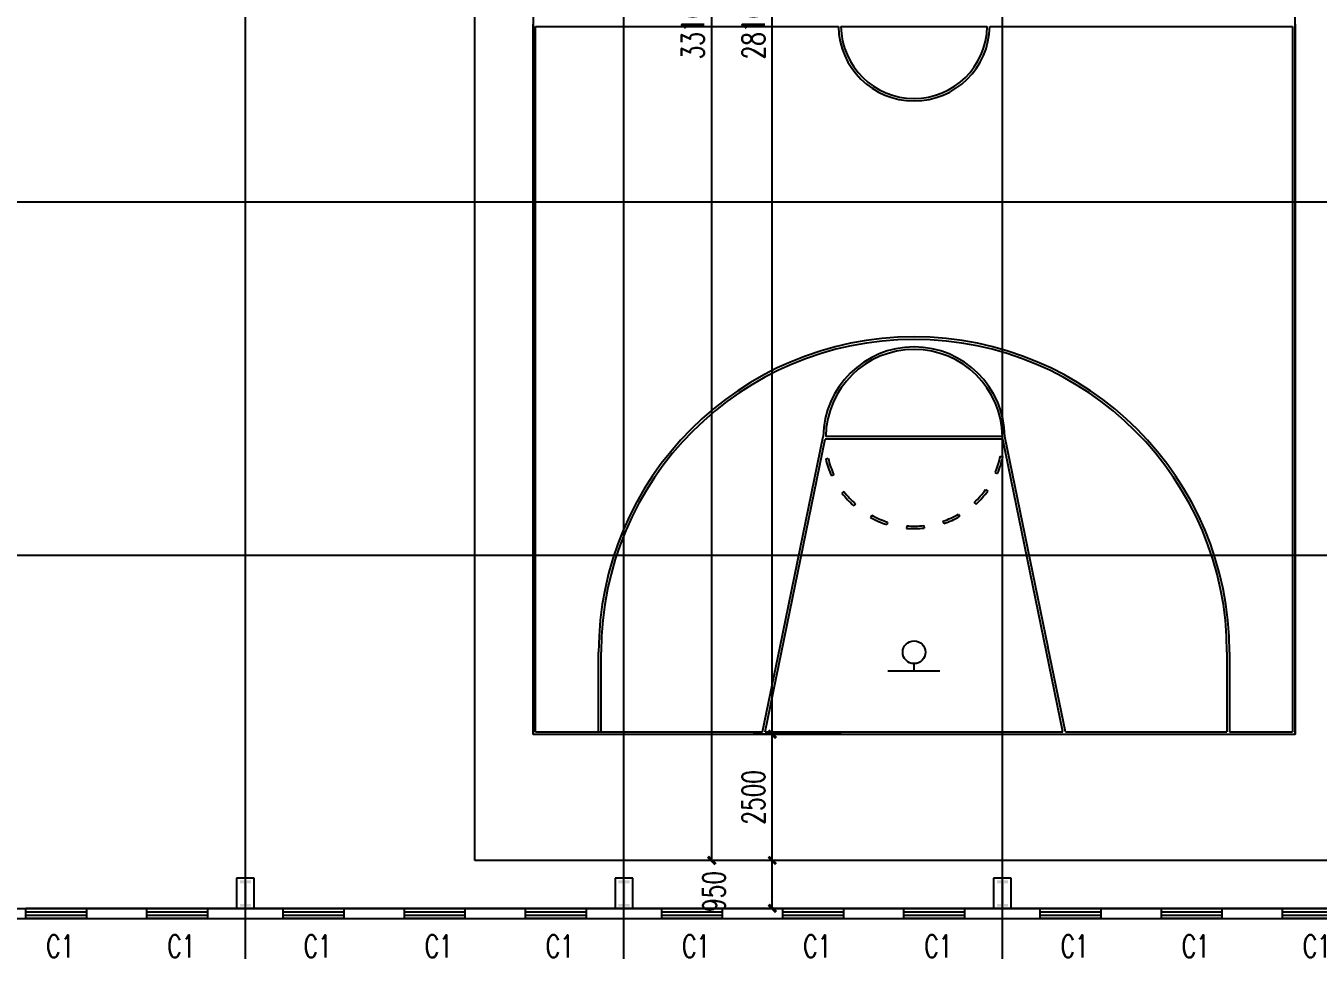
# Model space of a CAD drawing. Extents: x 962303 to 1579583, y -174742 to 224716.
# Drawn here: x 1359373 to 1384980, y 92154 to 110630 of the extents above; entities that cross this region are included whole.
import ezdxf

# ---------------------------------------------------------------- set-up
doc = ezdxf.new("R2010")
doc.units = 0
doc.header["$LTSCALE"] = 1000
doc.header["$MEASUREMENT"] = 0
for name, color, linetype in [('DOTE', 1, 'Continuous'), ('GROUND', 2, 'Continuous'), ('PUB_DIM', 3, 'Continuous'), ('PUB_TEXT', 7, 'Continuous'), ('WALL', 5, 'Continuous'), ('WINDOW', 4, 'Continuous'), ('WINDOW_TEXT', 7, 'Continuous')]:
    doc.layers.add(name, color=color, linetype=linetype)
doc.styles.add('_TCH_DIM_T3', font='SIMPLEX', dxfattribs={"width": 0.705882, "bigfont": 'GBCBIG'})
doc.styles.add('_TCH_WINDOW', font='SIMPLEX', dxfattribs={"bigfont": 'GBCBIG'})
doc.dimstyles.new('_TCH_ARCH&&150', dxfattribs={"dimtxt": 446.25, "dimasz": 150, "dimexe": 375, "dimexo": 450, "dimgap": 150, "dimtad": 1, "dimdec": 0, "dimzin": 0, "dimdsep": 46, "dimtxsty": '_TCH_DIM_T3', "dimblk": 'ARCHTICK', "dimcen": 0.09, "dimclrt": 7, "dimazin": 2, "dimtfac": 1, "dimtdec": 0, "dimtix": 1, "dimtmove": 2, "dimatfit": 3, "dimfxl": 0, "dimtolj": 1, "dimtzin": 0, "dimarcsym": 0})

# ---------------------------------------------------------------- blocks, each defined once
blk = doc.blocks.new('_ArchTick')
at = {"color": 0, "linetype": 'ByBlock', "const_width": 0.4}
blk.add_lwpolyline([(-0.5, -0.5), (0.5, 0.5)], dxfattribs=at)
blk = doc.blocks.new('*D903')
at = {"layer": 'Defpoints', "color": 0}
for p in [(1372963, 127191), (1375977, 127191), (1375977, 94091)]:
    blk.add_point(p, dxfattribs=at)
at = {"layer": 'PUB_DIM', "color": 0, "lineweight": -2}
for p, q in [((1375527, 127191), (1372588, 127191)), ((1372963, 94091), (1372963, 127191)), ((1375527, 94091), (1372588, 94091))]:
    blk.add_line(p, q, dxfattribs=at)
at = {"layer": 'PUB_DIM', "color": 0, "lineweight": -2, "xscale": 150, "yscale": 150, "zscale": 150}
for p, rotation in [((1372963, 127191), 90), ((1372963, 94091), 270)]:
    blk.add_blockref('_ArchTick', p, dxfattribs=dict(at, rotation=rotation))
at = {"layer": 'PUB_DIM', "color": 7, "insert": (1372590, 110641), "char_height": 446.2, "attachment_point": 5, "rotation": 90, "style": '_TCH_DIM_T3'}
blk.add_mtext('\\A1;33100', dxfattribs=at)
blk = doc.blocks.new('*D904')
at = {"layer": 'Defpoints', "color": 0}
for p in [(1374163, 94091), (1375977, 94091), (1375977, 93141)]:
    blk.add_point(p, dxfattribs=at)
at = {"layer": 'PUB_DIM', "color": 0, "lineweight": -2}
for p, q in [((1375527, 94091), (1373788, 94091)), ((1374163, 93141), (1374163, 94091)), ((1375527, 93141), (1373788, 93141))]:
    blk.add_line(p, q, dxfattribs=at)
at = {"layer": 'PUB_DIM', "color": 0, "lineweight": -2, "xscale": 150, "yscale": 150, "zscale": 150}
for p, rotation in [((1374163, 94091), 90), ((1374163, 93141), 270)]:
    blk.add_blockref('_ArchTick', p, dxfattribs=dict(at, rotation=rotation))
at = {"layer": 'PUB_DIM', "color": 7, "insert": (1373008, 93476), "char_height": 446.2, "attachment_point": 5, "rotation": 90, "style": '_TCH_DIM_T3'}
blk.add_mtext('\\A1;950', dxfattribs=at)
blk = doc.blocks.new('*D905')
at = {"layer": 'Defpoints', "color": 0}
for p in [(1374163, 96591), (1375977, 96591), (1375977, 94091)]:
    blk.add_point(p, dxfattribs=at)
at = {"layer": 'PUB_DIM', "color": 0, "lineweight": -2}
for p, q in [((1375527, 96591), (1373788, 96591)), ((1374163, 94091), (1374163, 96591)), ((1375527, 94091), (1373788, 94091))]:
    blk.add_line(p, q, dxfattribs=at)
at = {"layer": 'PUB_DIM', "color": 0, "lineweight": -2, "xscale": 150, "yscale": 150, "zscale": 150}
for p, rotation in [((1374163, 96591), 90), ((1374163, 94091), 270)]:
    blk.add_blockref('_ArchTick', p, dxfattribs=dict(at, rotation=rotation))
at = {"layer": 'PUB_DIM', "color": 7, "insert": (1373790, 95341), "char_height": 446.2, "attachment_point": 5, "rotation": 90, "style": '_TCH_DIM_T3'}
blk.add_mtext('\\A1;2500', dxfattribs=at)
blk = doc.blocks.new('*D906')
at = {"layer": 'Defpoints', "color": 0}
for p in [(1374163, 124691), (1375977, 124691), (1375977, 96591)]:
    blk.add_point(p, dxfattribs=at)
at = {"layer": 'PUB_DIM', "color": 0, "lineweight": -2}
for p, q in [((1375527, 124691), (1373788, 124691)), ((1374163, 96591), (1374163, 124691)), ((1375527, 96591), (1373788, 96591))]:
    blk.add_line(p, q, dxfattribs=at)
at = {"layer": 'PUB_DIM', "color": 0, "lineweight": -2, "xscale": 150, "yscale": 150, "zscale": 150}
for p, rotation in [((1374163, 124691), 90), ((1374163, 96591), 270)]:
    blk.add_blockref('_ArchTick', p, dxfattribs=dict(at, rotation=rotation))
at = {"layer": 'PUB_DIM', "color": 7, "insert": (1373790, 110641), "char_height": 446.2, "attachment_point": 5, "rotation": 90, "style": '_TCH_DIM_T3'}
blk.add_mtext('\\A1;28100', dxfattribs=at)
blk = doc.blocks.new('$WINLIB2D$00000001')
at = {"color": 0}
for points in [[(-0.5, 0.5), (-0.5, -0.5)], [(-0.5, 0.5), (0.5, 0.5)], [(0.5, -0.5), (0.5, 0.5)], [(0.5, 0.167), (-0.5, 0.167)], [(0.5, -0.167), (-0.5, -0.167)], [(-0.5, -0.5), (0.5, -0.5)]]:
    blk.add_lwpolyline(points, dxfattribs=at)

msp = doc.modelspace()

# ---------------------------------------------------------------- hatches: boundary and pattern name
h = msp.add_hatch(color=2)
h.paths.add_polyline_path([(1363697.7, 93230.5), (1363753.7, 93230.5), (1363753.7, 93638.5), (1363697.7, 93638.5)])
h.paths.add_polyline_path([(1363613.7, 93638.5), (1363837.7, 93638.5), (1363837.7, 93694.5), (1363613.7, 93694.5)])
h.paths.add_polyline_path([(1363613.7, 93174.5), (1363837.7, 93174.5), (1363837.7, 93230.5), (1363613.7, 93230.5)])
h = msp.add_hatch(color=2)
h.paths.add_polyline_path([(1371197.7, 93230.5), (1371253.7, 93230.5), (1371253.7, 93638.5), (1371197.7, 93638.5)])
h.paths.add_polyline_path([(1371113.7, 93638.5), (1371337.7, 93638.5), (1371337.7, 93694.5), (1371113.7, 93694.5)])
h.paths.add_polyline_path([(1371113.7, 93174.5), (1371337.7, 93174.5), (1371337.7, 93230.5), (1371113.7, 93230.5)])
h = msp.add_hatch(color=2)
h.paths.add_polyline_path([(1378697.7, 93230.5), (1378753.7, 93230.5), (1378753.7, 93638.5), (1378697.7, 93638.5)])
h.paths.add_polyline_path([(1378613.7, 93638.5), (1378837.7, 93638.5), (1378837.7, 93694.5), (1378613.7, 93694.5)])
h.paths.add_polyline_path([(1378613.7, 93174.5), (1378837.7, 93174.5), (1378837.7, 93230.5), (1378613.7, 93230.5)])

# ---------------------------------------------------------------- linework, layer by layer
for p, q in [((1368273.2, 94090.9), (1368273.2, 127190.9)), ((1369423.2, 96590.9), (1369423.2, 110665.9)), ((1384523.2, 110665.9), (1384523.2, 96590.9)), ((1369473.2, 110615.9), (1375473.4, 110615.9)), ((1369473.2, 96640.9), (1369473.2, 110615.9)), ((1375523.4, 110615.9), (1378423, 110615.9)), ((1378473, 110615.9), (1384473.2, 110615.9)), ((1384473.2, 110615.9), (1384473.2, 96640.9)), ((1374024.2, 96640.9), (1375214.1, 102440.9)), ((1374320.4, 98333.3), (1375173.4, 102490.9)), ((1378732.2, 102440.9), (1375214.1, 102440.9)), ((1378723, 102490.9), (1375223.4, 102490.9)), ((1379922.1, 96640.9), (1378732.2, 102440.9)), ((1379630.3, 98312), (1378773, 102490.9)), ((1375271.8, 102056.2), (1375223.2, 102044.5)), ((1378685.3, 102103.6), (1378734.2, 102093.3)), ((1375383.2, 101734.9), (1375337.7, 101714)), ((1378582.9, 101779.4), (1378628.9, 101759.7)), ((1378391.8, 101441.2), (1378432.3, 101411.9)), ((1375583.6, 101402.1), (1375543.9, 101371.8)), ((1375815.5, 101153.5), (1375782.4, 101116)), ((1378166.9, 101186.2), (1378201, 101149.6)), ((1376133.5, 100930.5), (1376109.5, 100886.6)), ((1377855.2, 100954.4), (1377880.4, 100911.2)), ((1376446.3, 100797.1), (1376431.2, 100749.4)), ((1376827.4, 100722), (1376823.2, 100672.1)), ((1377167.4, 100726.7), (1377172.9, 100677)), ((1377546.2, 100812.4), (1377562.6, 100765.1)), ((1373973.2, 96640.9), (1374320.4, 98333.3)), ((1379973.2, 96640.9), (1379626, 98333.3)), ((1370723.2, 96640.9), (1370723.2, 98215.9)), ((1370773.2, 96640.9), (1370773.2, 98215.9)), ((1383173.2, 98215.9), (1383173.2, 96640.9)), ((1383223.2, 98215.9), (1383223.2, 96640.9)), ((1377482, 97840.9), (1376455.4, 97840.9)), ((1376973.2, 97840.9), (1376973.2, 97990.9)), ((1369423.2, 96590.9), (1384523.2, 96590.9)), ((1369473.2, 96640.9), (1373973.2, 96640.9)), ((1374024.2, 96640.9), (1379922.1, 96640.9)), ((1379973.2, 96640.9), (1383173.2, 96640.9)), ((1383223.2, 96640.9), (1384473.2, 96640.9)), ((1558123.2, 94090.9), (1368273.2, 94090.9))]:
    msp.add_line(p, q)
msp.add_lwpolyline([(1384523.2, 124690.9), (1369423.2, 124690.9), (1369423.2, 96590.9), (1384523.2, 96590.9)], close=True)
msp.add_circle((1376973.2, 98215.9), 225)
for centre, radius, start, end in [((1376973.2, 110640.9), 1500, 180.95497, 359.04503), ((1376973.2, 110640.9), 1450, 180.98791, 359.01209), ((1376973.2, 98215.9), 6250, 0, 180), ((1376973.2, 98215.9), 6200, 0, 180), ((1376973.2, 102465.9), 1800, 0.79646, 179.20354), ((1376973.2, 102465.9), 1750, 0.81854, 179.18146), ((1376973.2, 102465.9), 1800, 193.53982, 204.69027), ((1376973.2, 102465.9), 1750, 193.53982, 204.69027), ((1376973.2, 102465.9), 1750, 336.90265, 348.0531), ((1376973.2, 102465.9), 1800, 336.90265, 348.0531), ((1376973.2, 102465.9), 1750, 313.00885, 324.15929), ((1376973.2, 102465.9), 1800, 313.00885, 324.15929), ((1376973.2, 102465.9), 1800, 217.43363, 228.58407), ((1376973.2, 102465.9), 1750, 217.43363, 228.58407), ((1376973.2, 102465.9), 1750, 241.32743, 252.47788), ((1376973.2, 102465.9), 1750, 289.11504, 300.26549), ((1376973.2, 102465.9), 1800, 289.11504, 300.26549), ((1376973.2, 102465.9), 1800, 241.32743, 252.47788), ((1376973.2, 102465.9), 1800, 265.22124, 276.37168), ((1376973.2, 102465.9), 1750, 265.22124, 276.37168)]:
    msp.add_arc(centre, radius, start, end)
at = {"layer": 'DOTE'}
for p, q in [((1363723.2, 92140.9), (1363723.2, 129140.9)), ((1371223.2, 92140.9), (1371223.2, 129140.9)), ((1378723.2, 92140.9), (1378723.2, 129140.9)), ((1347723.2, 107140.9), (1559923.2, 107140.9)), ((1347723.2, 100140.9), (1559923.2, 100140.9)), ((1347723.2, 93140.9), (1559923.2, 93140.9))]:
    msp.add_line(p, q, dxfattribs=at)
at = {"layer": 'GROUND'}
msp.add_line((1348523.2, 92940.9), (1558923.2, 92940.9), dxfattribs=at)
at = {"layer": 'PUB_TEXT'}
for p, q in [((1363898.4, 93740.8), (1363548, 93740.8)), ((1363548, 93740.8), (1363548, 93140.9)), ((1363898.4, 93140.9), (1363898.4, 93740.8)), ((1371398.4, 93740.8), (1371048, 93740.8)), ((1371048, 93740.8), (1371048, 93140.9)), ((1371398.4, 93140.9), (1371398.4, 93740.8)), ((1378898.4, 93740.8), (1378548, 93740.8)), ((1378548, 93740.8), (1378548, 93140.9)), ((1378898.4, 93140.9), (1378898.4, 93740.8)), ((1363548, 93140.9), (1363898.4, 93140.9)), ((1371048, 93140.9), (1371398.4, 93140.9)), ((1378548, 93140.9), (1378898.4, 93140.9))]:
    msp.add_line(p, q, dxfattribs=at)
at = {"layer": 'WALL'}
for p, q in [((1361773.2, 93140.9), (1360573.2, 93140.9)), ((1360573.2, 93140.9), (1360573.2, 92940.9)), ((1361773.2, 92940.9), (1361773.2, 93140.9)), ((1364473.2, 93140.9), (1362973.2, 93140.9)), ((1362973.2, 93140.9), (1362973.2, 92940.9)), ((1364473.2, 92940.9), (1364473.2, 93140.9)), ((1366873.2, 93140.9), (1365673.2, 93140.9)), ((1365673.2, 93140.9), (1365673.2, 92940.9)), ((1366873.2, 92940.9), (1366873.2, 93140.9)), ((1369273.2, 93140.9), (1368073.2, 93140.9)), ((1368073.2, 93140.9), (1368073.2, 92940.9)), ((1369273.2, 92940.9), (1369273.2, 93140.9)), ((1371973.2, 93140.9), (1370473.2, 93140.9)), ((1370473.2, 93140.9), (1370473.2, 92940.9)), ((1371973.2, 92940.9), (1371973.2, 93140.9)), ((1374373.2, 93140.9), (1373173.2, 93140.9)), ((1373173.2, 93140.9), (1373173.2, 92940.9)), ((1374373.2, 92940.9), (1374373.2, 93140.9)), ((1376773.2, 93140.9), (1375573.2, 93140.9)), ((1375573.2, 93140.9), (1375573.2, 92940.9)), ((1376773.2, 92940.9), (1376773.2, 93140.9)), ((1379473.2, 93140.9), (1377973.2, 93140.9)), ((1377973.2, 93140.9), (1377973.2, 92940.9)), ((1379473.2, 92940.9), (1379473.2, 93140.9)), ((1381873.2, 93140.9), (1380673.2, 93140.9)), ((1380673.2, 93140.9), (1380673.2, 92940.9)), ((1381873.2, 92940.9), (1381873.2, 93140.9)), ((1384273.2, 93140.9), (1383073.2, 93140.9)), ((1383073.2, 93140.9), (1383073.2, 92940.9)), ((1384273.2, 92940.9), (1384273.2, 93140.9)), ((1360573.2, 92940.9), (1361773.2, 92940.9)), ((1362973.2, 92940.9), (1364473.2, 92940.9)), ((1365673.2, 92940.9), (1366873.2, 92940.9)), ((1368073.2, 92940.9), (1369273.2, 92940.9)), ((1370473.2, 92940.9), (1371973.2, 92940.9)), ((1373173.2, 92940.9), (1374373.2, 92940.9)), ((1375573.2, 92940.9), (1376773.2, 92940.9)), ((1377973.2, 92940.9), (1379473.2, 92940.9)), ((1380673.2, 92940.9), (1381873.2, 92940.9)), ((1383073.2, 92940.9), (1384273.2, 92940.9))]:
    msp.add_line(p, q, dxfattribs=at)

# ---------------------------------------------------------------- block references
at = {"layer": 'WINDOW'}
ref = msp.add_blockref('$WINLIB2D$00000001', (1359973.2, 93040.9), dxfattribs=dict(at, xscale=-1200, yscale=200, zscale=-1200))
ref.add_attrib('A', 'C1', (1359778.2, 92167.7), dxfattribs={"layer": 'WINDOW_TEXT', "height": 446.25, "style": '_TCH_WINDOW', "width": 0.705882})
ref = msp.add_blockref('$WINLIB2D$00000001', (1362373.2, 93040.9), dxfattribs=dict(at, xscale=-1200, yscale=200, zscale=-1200))
ref.add_attrib('A', 'C1', (1362178.2, 92167.7), dxfattribs={"layer": 'WINDOW_TEXT', "height": 446.25, "style": '_TCH_WINDOW', "width": 0.705882})
ref = msp.add_blockref('$WINLIB2D$00000001', (1365073.2, 93040.9), dxfattribs=dict(at, xscale=-1200, yscale=200, zscale=-1200))
ref.add_attrib('A', 'C1', (1364878.2, 92167.7), dxfattribs={"layer": 'WINDOW_TEXT', "height": 446.25, "style": '_TCH_WINDOW', "width": 0.705882})
ref = msp.add_blockref('$WINLIB2D$00000001', (1367473.2, 93040.9), dxfattribs=dict(at, xscale=-1200, yscale=200, zscale=-1200))
ref.add_attrib('A', 'C1', (1367278.2, 92167.7), dxfattribs={"layer": 'WINDOW_TEXT', "height": 446.25, "style": '_TCH_WINDOW', "width": 0.705882})
ref = msp.add_blockref('$WINLIB2D$00000001', (1369873.2, 93040.9), dxfattribs=dict(at, xscale=-1200, yscale=200, zscale=-1200))
ref.add_attrib('A', 'C1', (1369678.2, 92167.7), dxfattribs={"layer": 'WINDOW_TEXT', "height": 446.25, "style": '_TCH_WINDOW', "width": 0.705882})
ref = msp.add_blockref('$WINLIB2D$00000001', (1372573.2, 93040.9), dxfattribs=dict(at, xscale=-1200, yscale=200, zscale=-1200))
ref.add_attrib('A', 'C1', (1372378.2, 92167.7), dxfattribs={"layer": 'WINDOW_TEXT', "height": 446.25, "style": '_TCH_WINDOW', "width": 0.705882})
ref = msp.add_blockref('$WINLIB2D$00000001', (1374973.2, 93040.9), dxfattribs=dict(at, xscale=-1200, yscale=200, zscale=-1200))
ref.add_attrib('A', 'C1', (1374778.2, 92167.7), dxfattribs={"layer": 'WINDOW_TEXT', "height": 446.25, "style": '_TCH_WINDOW', "width": 0.705882})
ref = msp.add_blockref('$WINLIB2D$00000001', (1377373.2, 93040.9), dxfattribs=dict(at, xscale=-1200, yscale=200, zscale=-1200))
ref.add_attrib('A', 'C1', (1377178.2, 92167.7), dxfattribs={"layer": 'WINDOW_TEXT', "height": 446.25, "style": '_TCH_WINDOW', "width": 0.705882})
ref = msp.add_blockref('$WINLIB2D$00000001', (1380073.2, 93040.9), dxfattribs=dict(at, xscale=-1200, yscale=200, zscale=-1200))
ref.add_attrib('A', 'C1', (1379878.2, 92167.7), dxfattribs={"layer": 'WINDOW_TEXT', "height": 446.25, "style": '_TCH_WINDOW', "width": 0.705882})
ref = msp.add_blockref('$WINLIB2D$00000001', (1382473.2, 93040.9), dxfattribs=dict(at, xscale=-1200, yscale=200, zscale=-1200))
ref.add_attrib('A', 'C1', (1382278.2, 92167.7), dxfattribs={"layer": 'WINDOW_TEXT', "height": 446.25, "style": '_TCH_WINDOW', "width": 0.705882})
ref = msp.add_blockref('$WINLIB2D$00000001', (1384873.2, 93040.9), dxfattribs=dict(at, xscale=-1200, yscale=200, zscale=-1200))
ref.add_attrib('A', 'C1', (1384678.2, 92167.7), dxfattribs={"layer": 'WINDOW_TEXT', "height": 446.25, "style": '_TCH_WINDOW', "width": 0.705882})

# ---------------------------------------------------------------- dimensions: what is measured, and where the dimension line sits
at = {"layer": 'PUB_DIM'}
for p1, p2, distance, picture, middle in [((1375977, 94090.9), (1375977, 127190.9), 3013.8, '*D903', (1372590, 110640.9)), ((1375977, 96590.9), (1375977, 124690.9), 1814, '*D906', (1373789.9, 110640.9)), ((1375977, 94090.9), (1375977, 96590.9), 1814, '*D905', (1373789.9, 95340.9))]:
    dim = msp.add_aligned_dim(p1=p1, p2=p2, distance=distance, dimstyle='_TCH_ARCH&&150', dxfattribs=at)
    dim.commit()
    dim.dimension.update_dxf_attribs({"geometry": picture, "text_midpoint": middle})
dim = msp.add_linear_dim(base=(1374163, 94090.9), p1=(1375977, 93140.9), p2=(1375977, 94090.9), angle=90, dimstyle='_TCH_ARCH&&150', dxfattribs=at)
dim.commit()
dim.dimension.update_dxf_attribs({"geometry": '*D904', "text_midpoint": (1373008.3, 93475.8), "dimtype": 129})

doc.saveas('drawing.dxf')
